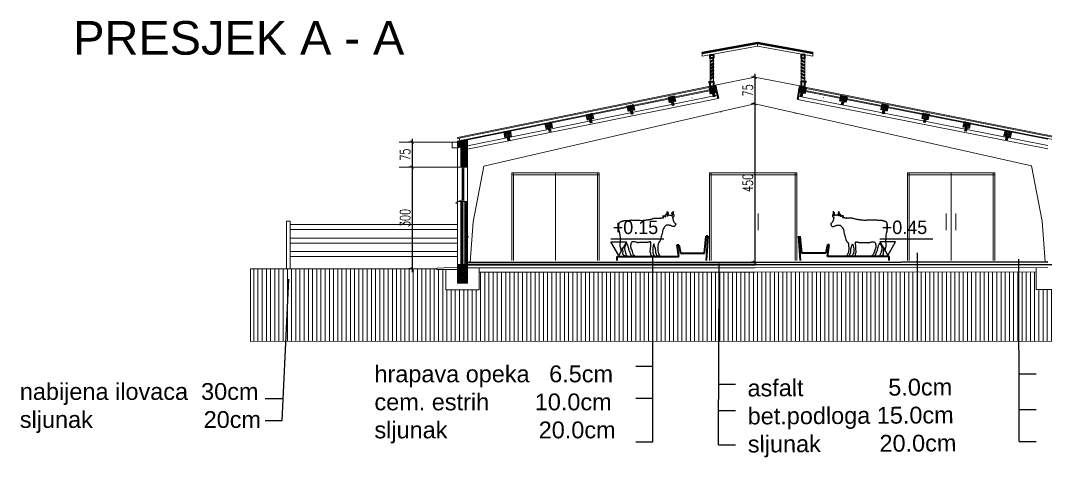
# Model space of a CAD drawing. Header units: millimetres. Extents: x 73 to 57768, y -40361 to 10065.
# Drawn here: x 30696 to 33748, y 6147 to 7446 of the extents above; entities that cross this region are included whole.
import ezdxf

# ---------------------------------------------------------------- set-up
doc = ezdxf.new("R2010")
doc.units = ezdxf.units.MM
for name, color, linetype, lineweight in [('kote', 124, 'Continuous', 5), ('kote i srafura', 9, 'Continuous', 5), ('Layer1', 7, 'Continuous', 5), ('Layer2', 1, 'Continuous', 5), ('Layer3', 3, 'Continuous', 5), ('Layer4', 2, 'Continuous', 5)]:
    doc.layers.add(name, color=color, linetype=linetype, lineweight=lineweight)
doc.layers.add('pogled', color=7, linetype='Continuous', lineweight=5, true_color=0x8db1c3)
doc.layers.add('presjek', color=7, linetype='Continuous', lineweight=40, true_color=0xe37da2)
doc.layers.add('TEXT', color=7, linetype='Continuous')
doc.styles.add('1-100', font='simplex.shx', dxfattribs={"width": 0.7, "height": 30})
doc.dimstyles.new('1-100', dxfattribs={"dimtxt": 30, "dimasz": 10, "dimexe": 10, "dimexo": 0, "dimgap": 6, "dimtad": 1, "dimdec": 0, "dimtxsty": '1-100', "dimblk": 'ARCHTICK', "dimcen": 10, "dimdle": 10, "dimadec": 8, "dimazin": 0, "dimtfac": 1, "dimtdec": 0, "dimtix": 1, "dimtmove": 2, "dimatfit": 3, "dimfxl": 1, "dimtolj": 1, "dimtzin": 0, "dimarcsym": 0})
pattern_1 = [(45, (18262.5038, 5031.094), (-2.6516504, 2.6516504), []), (135, (18262.5038, 5031.094), (-2.6516504, -2.6516504), [])]

# ---------------------------------------------------------------- blocks, each defined once
blk = doc.blocks.new('_ArchTick')
at = {"layer": 'kote', "color": 0, "const_width": 0.15}
blk.add_lwpolyline([(-0.5, -0.5), (0.5, 0.5)], dxfattribs=at)
blk = doc.blocks.new('*D215')
at = {"layer": 'Defpoints', "color": 0}
for p in [(32882.4, 7277.9), (32882.4, 7199), (32882.4, 7199)]:
    blk.add_point(p, dxfattribs=at)
at = {"layer": 'kote i srafura', "color": 0, "lineweight": -2}
for p, q in [((32882.4, 7277.9), (32872.4, 7277.9)), ((32882.4, 7287.9), (32882.4, 7189)), ((32882.4, 7199), (32872.4, 7199))]:
    blk.add_line(p, q, dxfattribs=at)
at = {"layer": 'kote i srafura', "color": 0, "lineweight": -2, "xscale": 10, "yscale": 10, "zscale": 10}
for p, rotation in [((32882.4, 7277.9), 90), ((32882.4, 7199), 270)]:
    blk.add_blockref('_ArchTick', p, dxfattribs=dict(at, rotation=rotation))
at = {"layer": 'kote i srafura', "color": 0, "insert": (32861.4, 7238.4), "char_height": 30, "attachment_point": 5, "rotation": 90, "style": '1-100'}
blk.add_mtext('\\A1;75', dxfattribs=at)
blk = doc.blocks.new('*D216')
at = {"layer": 'Defpoints', "color": 0}
for p in [(31862.1, 7010.4), (31862.1, 6708.1), (31862.1, 6708.1)]:
    blk.add_point(p, dxfattribs=at)
at = {"layer": 'kote i srafura', "color": 0, "lineweight": -2}
for p, q in [((31862.1, 7020.4), (31862.1, 6698.1)), ((31862.1, 7010.4), (31852.1, 7010.4)), ((31862.1, 6708.1), (31852.1, 6708.1))]:
    blk.add_line(p, q, dxfattribs=at)
at = {"layer": 'kote i srafura', "color": 0, "lineweight": -2, "xscale": 10, "yscale": 10, "zscale": 10}
for p, rotation in [((31862.1, 7010.4), 90), ((31862.1, 6708.1), 270)]:
    blk.add_blockref('_ArchTick', p, dxfattribs=dict(at, rotation=rotation))
at = {"layer": 'kote i srafura', "color": 0, "insert": (31841.1, 6859.3), "char_height": 30, "attachment_point": 5, "rotation": 90, "style": '1-100'}
blk.add_mtext('\\A1;300', dxfattribs=at)
blk = doc.blocks.new('*D217')
at = {"layer": 'Defpoints', "color": 0}
for p in [(31862.1, 7084.7), (31862.1, 7010.4), (31862.1, 7010.4)]:
    blk.add_point(p, dxfattribs=at)
at = {"layer": 'kote i srafura', "color": 0, "lineweight": -2}
for p, q in [((31862.1, 7084.7), (31852.1, 7084.7)), ((31862.1, 7094.7), (31862.1, 7000.4)), ((31862.1, 7010.4), (31852.1, 7010.4))]:
    blk.add_line(p, q, dxfattribs=at)
at = {"layer": 'kote i srafura', "color": 0, "lineweight": -2, "xscale": 10, "yscale": 10, "zscale": 10}
for p, rotation in [((31862.1, 7084.7), 90), ((31862.1, 7010.4), 270)]:
    blk.add_blockref('_ArchTick', p, dxfattribs=dict(at, rotation=rotation))
at = {"layer": 'kote i srafura', "color": 0, "insert": (31841.1, 7047.5), "char_height": 30, "attachment_point": 5, "rotation": 90, "style": '1-100'}
blk.add_mtext('\\A1;75', dxfattribs=at)
blk = doc.blocks.new('*D218')
at = {"layer": 'Defpoints', "color": 0}
for p in [(32882.4, 7199), (32882.4, 6727.9), (32882.4, 6727.9)]:
    blk.add_point(p, dxfattribs=at)
at = {"layer": 'kote i srafura', "color": 0, "lineweight": -2}
for p, q in [((32882.4, 7209), (32882.4, 6717.9)), ((32882.4, 7199), (32872.4, 7199)), ((32882.4, 6727.9), (32872.4, 6727.9))]:
    blk.add_line(p, q, dxfattribs=at)
at = {"layer": 'kote i srafura', "color": 0, "lineweight": -2, "xscale": 10, "yscale": 10, "zscale": 10}
for p, rotation in [((32882.4, 7199), 90), ((32882.4, 6727.9), 270)]:
    blk.add_blockref('_ArchTick', p, dxfattribs=dict(at, rotation=rotation))
at = {"layer": 'kote i srafura', "color": 0, "insert": (32861.4, 6963.4), "char_height": 30, "attachment_point": 5, "rotation": 90, "style": '1-100'}
blk.add_mtext('\\A1;450', dxfattribs=at)

msp = doc.modelspace()

# ---------------------------------------------------------------- hatches: boundary and pattern name
at = {"layer": 'Layer2', "linetype": 'Continuous'}
h = msp.add_hatch(dxfattribs=at)
h.set_pattern_fill('ANSI37', color=256, scale=30, style=0)
h.set_pattern_definition(pattern_1)
h.paths.add_polyline_path([(32521.061, 7196.849), (32501.498, 7192.691), (32505.136, 7175.573), (32524.699, 7179.731)])
h.paths.add_polyline_path([(32517.852, 7178.276), (32511.983, 7177.029), (32514.062, 7167.247), (32519.931, 7168.495)])
h.paths.add_polyline_path([(32643.329, 7222.838), (32623.766, 7218.68), (32627.405, 7201.562), (32646.968, 7205.72)])
h.paths.add_polyline_path([(32640.121, 7204.265), (32634.252, 7203.017), (32636.331, 7193.236), (32642.2, 7194.483)])
h.paths.add_polyline_path([(32765.598, 7248.827), (32746.035, 7244.669), (32749.673, 7227.551), (32769.236, 7231.709)])
h.paths.add_polyline_path([(32762.389, 7230.254), (32756.52, 7229.006), (32758.599, 7219.225), (32764.468, 7220.472)])
h = msp.add_hatch(dxfattribs=at)
h.set_pattern_fill('ANSI37', color=256, scale=30, style=0)
h.set_pattern_definition([(135, (47519.24, 5032.3283), (2.6516504, 2.6516504), []), (45, (47519.24, 5032.3283), (2.6516504, -2.6516504), [])])
h.paths.add_polyline_path([(33257.045, 7180.966), (33276.608, 7176.807), (33280.246, 7193.925), (33260.683, 7198.083)])
h.paths.add_polyline_path([(33269.761, 7178.263), (33263.892, 7179.51), (33261.813, 7169.729), (33267.681, 7168.481)])
h.paths.add_polyline_path([(33157.978, 7219.914), (33138.415, 7224.072), (33134.776, 7206.955), (33154.339, 7202.796)])
h.paths.add_polyline_path([(33147.492, 7204.252), (33141.623, 7205.499), (33139.544, 7195.718), (33145.413, 7194.47)])
h.paths.add_polyline_path([(33016.146, 7250.061), (33012.508, 7232.944), (33032.071, 7228.785), (33035.709, 7245.903)])
h.paths.add_polyline_path([(33017.276, 7221.707), (33023.145, 7220.459), (33025.224, 7230.241), (33019.355, 7231.488)])
h = msp.add_hatch(dxfattribs=at)
h.set_pattern_fill('ANSI37', color=256, scale=30, angle=45, style=0)
h.set_pattern_definition([(90, (22706.281, 4995.0196), (-3.75, 2e-15), []), (180, (22706.281, 4995.0196), (-2e-15, -3.75), [])])
h.paths.add_polyline_path([(32134.692, 7114.724), (32138.331, 7097.606), (32157.894, 7101.764), (32154.255, 7118.882)])
h.paths.add_polyline_path([(32151.047, 7100.309), (32145.178, 7099.062), (32147.257, 7089.28), (32153.126, 7090.528)])
h.paths.add_polyline_path([(32276.524, 7144.871), (32256.961, 7140.713), (32260.599, 7123.595), (32280.162, 7127.753)])
h.paths.add_polyline_path([(32273.315, 7126.298), (32267.446, 7125.051), (32269.525, 7115.269), (32275.394, 7116.517)])
h.paths.add_polyline_path([(32382.868, 7149.584), (32402.431, 7153.742), (32398.792, 7170.86), (32379.229, 7166.702)])
h.paths.add_polyline_path([(32395.584, 7152.287), (32389.715, 7151.04), (32391.794, 7141.258), (32397.663, 7142.506)])
h = msp.add_hatch(dxfattribs=at)
h.set_pattern_fill('ANSI37', color=256, scale=30, angle=45, style=0)
h.set_pattern_definition([(90, (43075.463, 4996.254), (3.75, -3e-16), []), (360, (43075.463, 4996.254), (-3e-16, -3.75), [])])
h.paths.add_polyline_path([(33627.488, 7120.116), (33623.85, 7102.999), (33643.413, 7098.841), (33647.051, 7115.958)])
h.paths.add_polyline_path([(33628.618, 7091.762), (33634.487, 7090.514), (33636.566, 7100.296), (33630.697, 7101.543)])
h.paths.add_polyline_path([(33501.582, 7128.988), (33521.145, 7124.83), (33524.783, 7141.947), (33505.22, 7146.105)])
h.paths.add_polyline_path([(33506.349, 7117.751), (33512.218, 7116.503), (33514.297, 7126.285), (33508.429, 7127.532)])
h.paths.add_polyline_path([(33402.515, 7167.936), (33382.952, 7172.094), (33379.313, 7154.977), (33398.876, 7150.819)])
h.paths.add_polyline_path([(33384.081, 7143.74), (33389.95, 7142.492), (33392.029, 7152.274), (33386.16, 7153.521)])
h = msp.add_hatch(dxfattribs=at)
h.set_pattern_fill('ANSI37', color=256, scale=30, style=0)
h.set_pattern_definition(pattern_1)
h.paths.add_polyline_path([(32026.866, 7094.36), (31996.866, 7087.984), (31996.866, 7067.537), (32006.866, 7069.663), (32006.866, 7010.4), (32012.866, 7010.4), (32012.866, 7069.663), (32018.866, 7069.663), (32018.866, 7010.4), (32026.866, 7010.4)])
h = msp.add_hatch(dxfattribs=at)
h.set_pattern_fill('HONEY', color=256, scale=12, style=0)
h.set_pattern_definition([(360, (22706.2808, 4995.0196), (2.25, 1.2990381), [1.5, -3]), (120, (22706.2808, 4995.0196), (-2.25, 1.2990381), [1.5, -3]), (60, (22706.2808, 4995.0196), (5e-09, 2.5980762), [-3, 1.5])])
h.paths.add_polyline_path([(32018.866, 7069.663), (32012.866, 7069.663), (32012.866, 7010.4), (32018.866, 7010.4)])
h = msp.add_hatch(dxfattribs=at)
h.set_pattern_fill('ANSI37', color=256, scale=30, style=0)
h.set_pattern_definition(pattern_1)
h.paths.add_polyline_path([(32006.866, 6720.915), (32012.866, 6720.915), (32012.866, 6907.915), (32006.866, 6907.915)])
h.paths.add_polyline_path([(32026.866, 6907.915), (32018.866, 6907.915), (32018.866, 6720.915), (32026.866, 6720.915)])
h = msp.add_hatch(dxfattribs=at)
h.set_pattern_fill('HONEY', color=256, scale=12, style=0)
h.set_pattern_definition([(360, (18262.5038, 5031.094), (2.25, 1.2990381), [1.5, -3]), (120, (18262.5038, 5031.094), (-2.25, 1.29903811), [1.5, -3]), (60, (18262.5038, 5031.094), (5e-09, 2.59807621), [-3, 1.5])])
h.paths.add_polyline_path([(32018.866, 6907.915), (32012.866, 6907.915), (32012.866, 6720.915), (32018.866, 6720.915)])
h = msp.add_hatch(dxfattribs=at)
h.set_pattern_fill('ANSI37', color=256, scale=30, style=0)
h.set_pattern_definition(pattern_1)
h.paths.add_polyline_path([(31996.866, 6664.915), (32026.866, 6664.915), (32026.866, 6718.915), (31996.866, 6718.915)])
h = msp.add_hatch(dxfattribs=at)
h.set_pattern_fill('ANSI31', color=256, scale=100, angle=45, style=0)
h.set_pattern_definition([(90, (18302.891, 5031.094), (-12.5, 6e-15), [])])
h.paths.add_polyline_path([(32882.439, 6697.915), (32061.866, 6697.915), (32061.866, 6644.915), (31961.866, 6644.915), (31961.866, 6706.147), (31935.433, 6706.147), (31935.433, 6708.123), (31380.872, 6708.123), (31380.872, 6491.227), (34344.015, 6492.462), (34344.015, 6709.357), (33846.311, 6709.357), (33846.311, 6707.381), (33819.878, 6707.381), (33819.878, 6646.149), (33719.878, 6646.149), (33719.878, 6699.149)])

# ---------------------------------------------------------------- linework, layer by layer
at = {"color": 7}
for points in [[(32512.397, 6778.337), (32512.308, 6776.198), (32512.397, 6773.881), (32512.753, 6771.385), (32513.377, 6768.712), (32514.357, 6765.949), (32515.783, 6763.097), (32519.291, 6751.908), (32521.875, 6748.967), (32522.499, 6748.432), (32523.123, 6747.897), (32523.747, 6747.273), (32524.371, 6746.739), (32523.747, 6746.204), (32523.212, 6745.758), (32522.766, 6745.402), (32522.588, 6745.313), (32521.875, 6745.313), (32520.984, 6745.313), (32520.004, 6745.313), (32519.023, 6745.313), (32518.043, 6745.313), (32517.062, 6745.313), (32516.26, 6745.313), (32515.547, 6745.313), (32514.834, 6746.204), (32514.567, 6746.739), (32514.389, 6747.273), (32514.299, 6747.897), (32514.121, 6748.343), (32513.765, 6748.967), (32513.319, 6749.68), (32512.695, 6750.482), (32511.982, 6751.284), (32510.783, 6757.423), (32509.981, 6758.225), (32509.179, 6758.938), (32507.762, 6763.721), (32507.227, 6765.86), (32506.693, 6768.177), (32506.158, 6770.672), (32505.445, 6773.079), (32504.732, 6775.396), (32504.019, 6777.535), (32503.217, 6779.318), (32502.682, 6780.209), (32502.058, 6781.279), (32501.434, 6782.794), (32500.81, 6785.111), (32499.295, 6782.794), (32497.958, 6780.387), (32496.8, 6777.892), (32495.819, 6775.485), (32495.017, 6773.079), (32494.571, 6770.851), (32494.393, 6768.623), (32494.482, 6766.662), (32494.928, 6764.166), (32496.345, 6758.938), (32496.88, 6756.799), (32497.414, 6754.838), (32498.038, 6753.145), (32498.662, 6751.541), (32499.286, 6750.115), (32499.91, 6748.867), (32500.534, 6747.886), (32501.158, 6747.084), (32501.692, 6746.282), (32502.316, 6745.569), (32501.425, 6745.569), (32500.266, 6745.658), (32498.93, 6745.836), (32497.593, 6745.926), (32496.256, 6746.015), (32494.919, 6746.193), (32493.76, 6746.282), (32492.869, 6746.282), (32492.691, 6746.906), (32492.512, 6747.441), (32492.156, 6748.065), (32491.799, 6748.688), (32491.354, 6749.312), (32490.908, 6749.847), (32490.284, 6750.382), (32489.571, 6750.828), (32489.66, 6754.749), (32489.749, 6759.562), (32488.689, 6767.018), (32488.065, 6769.959), (32487.619, 6768.979), (32487.263, 6768.088), (32486.817, 6767.197), (32486.372, 6766.394), (32485.926, 6765.414), (32485.302, 6764.434), (32484.589, 6763.275), (32484.758, 6759.027), (32484.144, 6763.008), (32484.054, 6764.701), (32483.698, 6766.929), (32483.074, 6769.336), (32482.361, 6771.831), (32481.737, 6774.238), (32481.291, 6776.198), (32481.113, 6777.535), (32481.47, 6780.833), (32481.915, 6785.735), (32482.272, 6790.548), (32482.361, 6793.667), (32482.272, 6796.43), (32482.005, 6801.065), (32481.47, 6807.125), (32480.578, 6814.344), (32478.538, 6820.683), (32477.736, 6826.832), (32477.379, 6832.002), (32477.379, 6836.28), (32477.736, 6839.756), (32478.449, 6842.519), (32479.429, 6844.747), (32480.766, 6846.44), (32481.301, 6846.886), (32481.925, 6847.331), (32482.638, 6847.777), (32483.44, 6848.223), (32484.331, 6848.668), (32485.311, 6849.025), (32486.292, 6849.381), (32487.361, 6849.738), (32488.52, 6850.094), (32489.589, 6850.362), (32490.748, 6850.629), (32491.907, 6850.896), (32493.065, 6851.164), (32494.224, 6851.342), (32495.383, 6851.52), (32496.541, 6851.699), (32498.948, 6851.52), (32501.265, 6851.52), (32503.315, 6851.609), (32505.365, 6851.699), (32507.237, 6851.877), (32509.108, 6852.144), (32510.802, 6852.412), (32512.495, 6852.768), (32514.01, 6853.035), (32515.525, 6853.303), (32517.677, 6852.209), (32519.192, 6852.387), (32520.618, 6852.477), (32522.044, 6852.387), (32523.47, 6852.298), (32524.228, 6852.165), (32524.228, 6852.165), (32524.228, 6852.165), (32524.228, 6852.165), (32524.228, 6852.165), (32524.228, 6852.165), (32529.043, 6852.566), (32529.043, 6852.566), (32536.759, 6852.126), (32536.759, 6852.126), (32536.759, 6852.126), (32536.759, 6852.126), (32536.759, 6852.126), (32536.759, 6852.126), (32536.759, 6852.126), (32539.543, 6852.233), (32542.584, 6851.699), (32545.347, 6851.788), (32548.199, 6852.055), (32550.962, 6852.233), (32553.725, 6852.501), (32556.488, 6852.768), (32559.162, 6853.125), (32561.835, 6853.481), (32564.42, 6853.927), (32567.005, 6854.372), (32569.5, 6854.818), (32571.907, 6855.353), (32574.224, 6855.977), (32576.363, 6856.511), (32578.502, 6857.135), (32580.463, 6857.848), (32582.335, 6858.561), (32583.582, 6858.74), (32584.919, 6858.829), (32586.434, 6858.829), (32588.128, 6858.918), (32589.821, 6858.918), (32591.693, 6858.918), (32593.654, 6858.829), (32595.614, 6858.829), (32596.862, 6858.829), (32598.021, 6858.829), (32599.269, 6858.829), (32600.516, 6858.918), (32601.764, 6859.007), (32600.098, 6858.611), (32601.257, 6858.7), (32602.504, 6858.789), (32603.663, 6858.967), (32604.911, 6859.146), (32606.069, 6859.235), (32607.139, 6859.502), (32608.298, 6859.68), (32609.367, 6859.859), (32610.437, 6860.037), (32611.417, 6860.304), (32610.882, 6861.017), (32610.347, 6861.641), (32609.991, 6862.354), (32609.545, 6863.067), (32609.189, 6863.691), (32608.832, 6864.315), (32608.565, 6864.85), (32608.298, 6865.295), (32609.1, 6865.295), (32609.902, 6865.206), (32610.704, 6865.206), (32611.417, 6865.117), (32612.13, 6864.939), (32612.754, 6864.85), (32613.378, 6864.671), (32614.002, 6864.493), (32614.358, 6864.315), (32614.715, 6864.048), (32615.16, 6863.869), (32615.517, 6863.691), (32615.962, 6863.424), (32616.319, 6863.245), (32616.675, 6862.978), (32616.943, 6862.711), (32616.23, 6863.602), (32615.695, 6864.582), (32615.428, 6865.563), (32615.517, 6866.632), (32616.052, 6867.702), (32616.765, 6868.682), (32617.567, 6869.484), (32618.369, 6870.197), (32619.171, 6870.91), (32619.973, 6871.623), (32620.508, 6872.426), (32620.954, 6873.317), (32621.488, 6874.921), (32621.756, 6876.169), (32621.667, 6877.238), (32621.399, 6878.308), (32622.38, 6877.773), (32623.182, 6876.882), (32623.716, 6875.723), (32624.073, 6874.386), (32624.162, 6872.96), (32623.984, 6871.623), (32623.538, 6870.554), (32622.825, 6869.663), (32621.934, 6868.95), (32621.221, 6868.237), (32620.597, 6867.524), (32620.241, 6866.9), (32620.151, 6866.276), (32620.33, 6865.919), (32620.864, 6865.652), (32621.756, 6865.652), (32622.825, 6865.919), (32623.716, 6866.276), (32624.519, 6866.632), (32625.321, 6866.989), (32626.034, 6867.256), (32626.836, 6867.345), (32627.638, 6867.167), (32628.618, 6866.632), (32629.331, 6866.989), (32630.044, 6867.345), (32630.847, 6867.524), (32631.56, 6867.524), (32632.273, 6867.434), (32632.986, 6867.167), (32633.52, 6866.632), (32633.966, 6866.008), (32634.946, 6865.83), (32635.749, 6865.919), (32636.283, 6866.276), (32636.64, 6866.9), (32636.729, 6867.613), (32636.64, 6868.504), (32636.372, 6869.395), (32635.838, 6870.376), (32635.481, 6871.445), (32635.481, 6872.693), (32635.838, 6873.941), (32636.462, 6875.278), (32637.264, 6876.347), (32638.244, 6877.238), (32639.314, 6877.773), (32640.383, 6877.951), (32639.67, 6876.971), (32639.314, 6876.08), (32639.046, 6874.832), (32638.868, 6873.049), (32638.957, 6872.069), (32639.224, 6871.089), (32639.67, 6870.197), (32640.205, 6869.217), (32640.651, 6868.237), (32641.096, 6867.256), (32641.453, 6866.098), (32641.542, 6864.85), (32641.364, 6864.048), (32641.096, 6863.424), (32640.561, 6862.8), (32639.937, 6862.265), (32639.135, 6861.909), (32638.333, 6861.552), (32637.531, 6861.285), (32636.64, 6861.196), (32636.996, 6860.393), (32637.353, 6859.502), (32637.798, 6858.611), (32638.155, 6857.541), (32638.333, 6856.115), (32638.779, 6854.244), (32639.403, 6852.105), (32640.205, 6849.876), (32641.185, 6847.648), (32642.255, 6845.777), (32643.503, 6844.262), (32644.839, 6843.37), (32645.909, 6842.835), (32646.533, 6842.122), (32646.711, 6841.499), (32646.622, 6840.786), (32646.355, 6840.073), (32645.998, 6839.36), (32645.642, 6838.825), (32645.374, 6838.379), (32645.196, 6837.755), (32644.839, 6836.864), (32644.305, 6835.794), (32643.413, 6834.814), (32642.077, 6834.101), (32640.383, 6833.655), (32638.155, 6833.923), (32635.303, 6834.903), (32633.699, 6835.616), (32632.005, 6836.329), (32630.223, 6836.953), (32628.351, 6837.577), (32626.569, 6837.934), (32624.608, 6838.201), (32622.736, 6838.201), (32620.864, 6837.844), (32618.993, 6837.221), (32617.21, 6836.24), (32615.428, 6834.903), (32613.734, 6833.032), (32612.041, 6830.714), (32610.526, 6827.862), (32609.011, 6824.475), (32607.674, 6820.376), (32607.397, 6817.068), (32606.238, 6813.146), (32605.169, 6809.492), (32604.189, 6806.016), (32603.208, 6802.897), (32602.526, 6799.036), (32602.526, 6799.036), (32601.666, 6795.054), (32601.553, 6794.633), (32600.31, 6791.658), (32598.981, 6789.74), (32598.981, 6789.74), (32598.981, 6789.74), (32597.566, 6786.893), (32596.407, 6786.27), (32595.16, 6786.002), (32594.179, 6780.744), (32593.466, 6775.485), (32593.11, 6770.494), (32593.11, 6765.681), (32593.466, 6761.225), (32594.09, 6757.125), (32595.249, 6753.471), (32596.675, 6750.441), (32597.21, 6749.549), (32597.833, 6748.302), (32598.457, 6747.143), (32598.992, 6746.43), (32598.19, 6746.341), (32597.21, 6746.163), (32596.229, 6745.984), (32595.249, 6745.717), (32594.357, 6745.36), (32593.466, 6745.182), (32592.753, 6745.004), (32592.308, 6744.915), (32591.951, 6745.45), (32591.416, 6746.341), (32590.882, 6747.41), (32590.347, 6748.658), (32589.812, 6749.906), (32589.366, 6751.154), (32589.01, 6752.134), (32588.921, 6752.758), (32588.742, 6753.738), (32588.297, 6754.808), (32587.762, 6755.788), (32587.316, 6756.59), (32587.138, 6757.482), (32587.227, 6758.819), (32587.227, 6760.334), (32587.316, 6761.849), (32587.227, 6763.008), (32586.871, 6764.968), (32586.425, 6767.642), (32585.712, 6770.583), (32584.91, 6773.703), (32584.019, 6776.822), (32582.949, 6779.585), (32581.88, 6781.813), (32580.008, 6776.198), (32578.849, 6771.564), (32578.315, 6767.553), (32578.226, 6757.948), (32578.671, 6755.185), (32579.473, 6752.779), (32580.543, 6750.729), (32581.88, 6748.858), (32582.504, 6747.877), (32582.771, 6747.075), (32582.682, 6746.451), (32582.504, 6746.005), (32582.058, 6745.649), (32581.612, 6745.471), (32581.256, 6745.292), (32580.899, 6745.203), (32580.186, 6745.203), (32579.295, 6745.292), (32578.404, 6745.471), (32577.513, 6745.649), (32576.621, 6745.738), (32575.819, 6745.916), (32575.106, 6746.005), (32574.66, 6746.005), (32574.215, 6746.718), (32573.68, 6747.61), (32573.234, 6748.679), (32572.789, 6750.016), (32572.611, 6750.907), (32572.521, 6751.799), (32572.521, 6752.601), (32572.611, 6753.314), (32572.7, 6754.027), (32572.521, 6754.651), (32572.254, 6755.096), (32571.808, 6755.542), (32571.363, 6755.898), (32571.006, 6756.255), (32570.828, 6756.701), (32570.828, 6757.146), (32571.541, 6767.999), (32572.343, 6775.04), (32572.789, 6782.615), (32572.611, 6788.498), (32571.452, 6788.23), (32570.382, 6787.963), (32569.313, 6787.696), (32568.243, 6787.428), (32567.085, 6787.25), (32566.015, 6787.072), (32565.035, 6786.893), (32563.965, 6786.715), (32562.896, 6786.626), (32561.915, 6786.448), (32560.846, 6786.359), (32559.865, 6786.27), (32558.885, 6786.18), (32557.905, 6786.091), (32556.924, 6786.091), (32555.944, 6786.002), (32554.429, 6785.913), (32552.914, 6785.913), (32551.488, 6785.824), (32550.062, 6785.824), (32548.636, 6785.824), (32547.299, 6785.824), (32545.962, 6785.824), (32544.714, 6785.824), (32543.555, 6785.913), (32542.308, 6785.913), (32541.238, 6785.913), (32540.169, 6785.824), (32539.099, 6785.824), (32538.119, 6785.824), (32537.227, 6785.735), (32536.336, 6785.646), (32535.445, 6785.646), (32534.375, 6785.646), (32533.217, 6785.824), (32531.969, 6786.091), (32530.632, 6786.359), (32529.117, 6786.804), (32527.602, 6787.25), (32525.32, 6788.141), (32525.32, 6788.141), (32525.32, 6788.141), (32525.32, 6788.141), (32525.32, 6788.141), (32525.32, 6788.141), (32525.32, 6788.141), (32525.32, 6788.141), (32525.32, 6788.141), (32525.32, 6788.141), (32525.32, 6788.141), (32525.32, 6788.141), (32525.32, 6788.141), (32525.32, 6788.141), (32525.32, 6788.141), (32525.32, 6788.141), (32525.32, 6788.141), (32523.627, 6788.052), (32522.111, 6788.141), (32520.685, 6788.23), (32519.438, 6788.319), (32518.279, 6788.409), (32517.299, 6788.409), (32516.496, 6788.141), (32515.873, 6787.696), (32514.981, 6786.537), (32514.357, 6785.289), (32513.734, 6784.041), (32513.377, 6782.883), (32513.021, 6781.635), (32512.842, 6780.476), (32512.575, 6779.318), (32512.397, 6778.337), (32512.397, 6778.337)], [(33242.482, 6778.337), (33242.571, 6776.198), (33242.482, 6773.881), (33242.126, 6771.385), (33241.502, 6768.712), (33240.521, 6765.949), (33239.095, 6763.097), (33235.588, 6751.908), (33233.004, 6748.967), (33232.38, 6748.432), (33231.756, 6747.897), (33231.132, 6747.273), (33230.508, 6746.739), (33231.132, 6746.204), (33231.667, 6745.758), (33232.112, 6745.402), (33232.291, 6745.313), (33233.004, 6745.313), (33233.895, 6745.313), (33234.875, 6745.313), (33235.856, 6745.313), (33236.836, 6745.313), (33237.816, 6745.313), (33238.619, 6745.313), (33239.332, 6745.313), (33240.045, 6746.204), (33240.312, 6746.739), (33240.49, 6747.273), (33240.579, 6747.897), (33240.758, 6748.343), (33241.114, 6748.967), (33241.56, 6749.68), (33242.184, 6750.482), (33242.897, 6751.284), (33244.095, 6757.423), (33244.898, 6758.225), (33245.7, 6758.938), (33247.117, 6763.721), (33247.651, 6765.86), (33248.186, 6768.177), (33248.721, 6770.672), (33249.434, 6773.079), (33250.147, 6775.396), (33250.86, 6777.535), (33251.662, 6779.318), (33252.197, 6780.209), (33252.821, 6781.279), (33253.445, 6782.794), (33254.068, 6785.111), (33255.584, 6782.794), (33256.921, 6780.387), (33258.079, 6777.892), (33259.06, 6775.485), (33259.862, 6773.079), (33260.307, 6770.851), (33260.486, 6768.623), (33260.396, 6766.662), (33259.951, 6764.166), (33258.534, 6758.938), (33257.999, 6756.799), (33257.464, 6754.838), (33256.84, 6753.145), (33256.217, 6751.541), (33255.593, 6750.115), (33254.969, 6748.867), (33254.345, 6747.886), (33253.721, 6747.084), (33253.186, 6746.282), (33252.562, 6745.569), (33253.454, 6745.569), (33254.612, 6745.658), (33255.949, 6745.836), (33257.286, 6745.926), (33258.623, 6746.015), (33259.96, 6746.193), (33261.119, 6746.282), (33262.01, 6746.282), (33262.188, 6746.906), (33262.366, 6747.441), (33262.723, 6748.065), (33263.079, 6748.688), (33263.525, 6749.312), (33263.971, 6749.847), (33264.594, 6750.382), (33265.307, 6750.828), (33265.218, 6754.749), (33265.129, 6759.562), (33266.19, 6767.018), (33266.814, 6769.959), (33267.259, 6768.979), (33267.616, 6768.088), (33268.061, 6767.197), (33268.507, 6766.394), (33268.953, 6765.414), (33269.577, 6764.434), (33270.29, 6763.275), (33270.12, 6759.027), (33270.735, 6763.008), (33270.824, 6764.701), (33271.181, 6766.929), (33271.805, 6769.336), (33272.518, 6771.831), (33273.142, 6774.238), (33273.587, 6776.198), (33273.765, 6777.535), (33273.409, 6780.833), (33272.963, 6785.735), (33272.607, 6790.548), (33272.518, 6793.667), (33272.607, 6796.43), (33272.874, 6801.065), (33273.409, 6807.125), (33274.3, 6814.344), (33276.341, 6820.683), (33277.143, 6826.832), (33277.5, 6832.002), (33277.5, 6836.28), (33277.143, 6839.756), (33276.43, 6842.519), (33275.45, 6844.747), (33274.113, 6846.44), (33273.578, 6846.886), (33272.954, 6847.331), (33272.241, 6847.777), (33271.439, 6848.223), (33270.548, 6848.668), (33269.567, 6849.025), (33268.587, 6849.381), (33267.517, 6849.738), (33266.359, 6850.094), (33265.289, 6850.362), (33264.131, 6850.629), (33262.972, 6850.896), (33261.813, 6851.164), (33260.655, 6851.342), (33259.496, 6851.52), (33258.337, 6851.699), (33255.931, 6851.52), (33253.614, 6851.52), (33251.564, 6851.609), (33249.514, 6851.699), (33247.642, 6851.877), (33245.77, 6852.144), (33244.077, 6852.412), (33242.384, 6852.768), (33240.869, 6853.035), (33239.353, 6853.303), (33237.202, 6852.209), (33235.686, 6852.387), (33234.26, 6852.477), (33232.834, 6852.387), (33231.408, 6852.298), (33230.651, 6852.165), (33230.651, 6852.165), (33230.651, 6852.165), (33230.651, 6852.165), (33230.651, 6852.165), (33230.651, 6852.165), (33225.836, 6852.566), (33225.836, 6852.566), (33218.12, 6852.126), (33218.12, 6852.126), (33218.12, 6852.126), (33218.12, 6852.126), (33218.12, 6852.126), (33218.12, 6852.126), (33218.12, 6852.126), (33215.336, 6852.233), (33212.295, 6851.699), (33209.532, 6851.788), (33206.68, 6852.055), (33203.917, 6852.233), (33201.154, 6852.501), (33198.391, 6852.768), (33195.717, 6853.125), (33193.043, 6853.481), (33190.459, 6853.927), (33187.874, 6854.372), (33185.378, 6854.818), (33182.972, 6855.353), (33180.655, 6855.977), (33178.516, 6856.511), (33176.377, 6857.135), (33174.416, 6857.848), (33172.544, 6858.561), (33171.296, 6858.74), (33169.959, 6858.829), (33168.444, 6858.829), (33166.751, 6858.918), (33165.057, 6858.918), (33163.186, 6858.918), (33161.225, 6858.829), (33159.264, 6858.829), (33158.016, 6858.829), (33156.858, 6858.829), (33155.61, 6858.829), (33154.362, 6858.918), (33153.115, 6859.007), (33154.781, 6858.611), (33153.622, 6858.7), (33152.374, 6858.789), (33151.216, 6858.967), (33149.968, 6859.146), (33148.809, 6859.235), (33147.74, 6859.502), (33146.581, 6859.68), (33145.512, 6859.859), (33144.442, 6860.037), (33143.462, 6860.304), (33143.996, 6861.017), (33144.531, 6861.641), (33144.888, 6862.354), (33145.333, 6863.067), (33145.69, 6863.691), (33146.046, 6864.315), (33146.314, 6864.85), (33146.581, 6865.295), (33145.779, 6865.295), (33144.977, 6865.206), (33144.175, 6865.206), (33143.462, 6865.117), (33142.749, 6864.939), (33142.125, 6864.85), (33141.501, 6864.671), (33140.877, 6864.493), (33140.521, 6864.315), (33140.164, 6864.048), (33139.718, 6863.869), (33139.362, 6863.691), (33138.916, 6863.424), (33138.56, 6863.245), (33138.203, 6862.978), (33137.936, 6862.711), (33138.649, 6863.602), (33139.184, 6864.582), (33139.451, 6865.563), (33139.362, 6866.632), (33138.827, 6867.702), (33138.114, 6868.682), (33137.312, 6869.484), (33136.51, 6870.197), (33135.708, 6870.91), (33134.906, 6871.623), (33134.371, 6872.426), (33133.925, 6873.317), (33133.39, 6874.921), (33133.123, 6876.169), (33133.212, 6877.238), (33133.48, 6878.308), (33132.499, 6877.773), (33131.697, 6876.882), (33131.162, 6875.723), (33130.806, 6874.386), (33130.717, 6872.96), (33130.895, 6871.623), (33131.341, 6870.554), (33132.054, 6869.663), (33132.945, 6868.95), (33133.658, 6868.237), (33134.282, 6867.524), (33134.638, 6866.9), (33134.727, 6866.276), (33134.549, 6865.919), (33134.014, 6865.652), (33133.123, 6865.652), (33132.054, 6865.919), (33131.162, 6866.276), (33130.36, 6866.632), (33129.558, 6866.989), (33128.845, 6867.256), (33128.043, 6867.345), (33127.241, 6867.167), (33126.26, 6866.632), (33125.547, 6866.989), (33124.834, 6867.345), (33124.032, 6867.524), (33123.319, 6867.524), (33122.606, 6867.434), (33121.893, 6867.167), (33121.358, 6866.632), (33120.913, 6866.008), (33119.932, 6865.83), (33119.13, 6865.919), (33118.595, 6866.276), (33118.239, 6866.9), (33118.15, 6867.613), (33118.239, 6868.504), (33118.506, 6869.395), (33119.041, 6870.376), (33119.398, 6871.445), (33119.398, 6872.693), (33119.041, 6873.941), (33118.417, 6875.278), (33117.615, 6876.347), (33116.635, 6877.238), (33115.565, 6877.773), (33114.496, 6877.951), (33115.209, 6876.971), (33115.565, 6876.08), (33115.832, 6874.832), (33116.011, 6873.049), (33115.922, 6872.069), (33115.654, 6871.089), (33115.209, 6870.197), (33114.674, 6869.217), (33114.228, 6868.237), (33113.783, 6867.256), (33113.426, 6866.098), (33113.337, 6864.85), (33113.515, 6864.048), (33113.783, 6863.424), (33114.317, 6862.8), (33114.941, 6862.265), (33115.743, 6861.909), (33116.545, 6861.552), (33117.348, 6861.285), (33118.239, 6861.196), (33117.882, 6860.393), (33117.526, 6859.502), (33117.08, 6858.611), (33116.724, 6857.541), (33116.545, 6856.115), (33116.1, 6854.244), (33115.476, 6852.105), (33114.674, 6849.876), (33113.693, 6847.648), (33112.624, 6845.777), (33111.376, 6844.262), (33110.039, 6843.37), (33108.97, 6842.835), (33108.346, 6842.122), (33108.168, 6841.499), (33108.257, 6840.786), (33108.524, 6840.073), (33108.881, 6839.36), (33109.237, 6838.825), (33109.505, 6838.379), (33109.683, 6837.755), (33110.039, 6836.864), (33110.574, 6835.794), (33111.465, 6834.814), (33112.802, 6834.101), (33114.496, 6833.655), (33116.724, 6833.923), (33119.576, 6834.903), (33121.18, 6835.616), (33122.873, 6836.329), (33124.656, 6836.953), (33126.528, 6837.577), (33128.31, 6837.934), (33130.271, 6838.201), (33132.143, 6838.201), (33134.014, 6837.844), (33135.886, 6837.221), (33137.668, 6836.24), (33139.451, 6834.903), (33141.144, 6833.032), (33142.838, 6830.714), (33144.353, 6827.862), (33145.868, 6824.475), (33147.205, 6820.376), (33147.482, 6817.068), (33148.64, 6813.146), (33149.71, 6809.492), (33150.69, 6806.016), (33151.671, 6802.897), (33152.353, 6799.036), (33152.353, 6799.036), (33153.213, 6795.054), (33153.326, 6794.633), (33154.569, 6791.658), (33155.898, 6789.74), (33155.898, 6789.74), (33155.898, 6789.74), (33157.313, 6786.893), (33158.471, 6786.27), (33159.719, 6786.002), (33160.7, 6780.744), (33161.413, 6775.485), (33161.769, 6770.494), (33161.769, 6765.681), (33161.413, 6761.225), (33160.789, 6757.125), (33159.63, 6753.471), (33158.204, 6750.441), (33157.669, 6749.549), (33157.045, 6748.302), (33156.421, 6747.143), (33155.887, 6746.43), (33156.689, 6746.341), (33157.669, 6746.163), (33158.65, 6745.984), (33159.63, 6745.717), (33160.521, 6745.36), (33161.413, 6745.182), (33162.126, 6745.004), (33162.571, 6744.915), (33162.928, 6745.45), (33163.462, 6746.341), (33163.997, 6747.41), (33164.532, 6748.658), (33165.067, 6749.906), (33165.512, 6751.154), (33165.869, 6752.134), (33165.958, 6752.758), (33166.136, 6753.738), (33166.582, 6754.808), (33167.117, 6755.788), (33167.562, 6756.59), (33167.741, 6757.482), (33167.651, 6758.819), (33167.651, 6760.334), (33167.562, 6761.849), (33167.651, 6763.008), (33168.008, 6764.968), (33168.454, 6767.642), (33169.167, 6770.583), (33169.969, 6773.703), (33170.86, 6776.822), (33171.929, 6779.585), (33172.999, 6781.813), (33174.871, 6776.198), (33176.029, 6771.564), (33176.564, 6767.553), (33176.653, 6757.948), (33176.208, 6755.185), (33175.405, 6752.779), (33174.336, 6750.729), (33172.999, 6748.858), (33172.375, 6747.877), (33172.108, 6747.075), (33172.197, 6746.451), (33172.375, 6746.005), (33172.821, 6745.649), (33173.266, 6745.471), (33173.623, 6745.292), (33173.979, 6745.203), (33174.692, 6745.203), (33175.584, 6745.292), (33176.475, 6745.471), (33177.366, 6745.649), (33178.257, 6745.738), (33179.06, 6745.916), (33179.773, 6746.005), (33180.218, 6746.005), (33180.664, 6746.718), (33181.199, 6747.61), (33181.644, 6748.679), (33182.09, 6750.016), (33182.268, 6750.907), (33182.357, 6751.799), (33182.357, 6752.601), (33182.268, 6753.314), (33182.179, 6754.027), (33182.357, 6754.651), (33182.625, 6755.096), (33183.07, 6755.542), (33183.516, 6755.898), (33183.872, 6756.255), (33184.051, 6756.701), (33184.051, 6757.146), (33183.338, 6767.999), (33182.536, 6775.04), (33182.09, 6782.615), (33182.268, 6788.498), (33183.427, 6788.23), (33184.496, 6787.963), (33185.566, 6787.696), (33186.635, 6787.428), (33187.794, 6787.25), (33188.863, 6787.072), (33189.844, 6786.893), (33190.913, 6786.715), (33191.983, 6786.626), (33192.963, 6786.448), (33194.033, 6786.359), (33195.013, 6786.27), (33195.994, 6786.18), (33196.974, 6786.091), (33197.954, 6786.091), (33198.935, 6786.002), (33200.45, 6785.913), (33201.965, 6785.913), (33203.391, 6785.824), (33204.817, 6785.824), (33206.243, 6785.824), (33207.58, 6785.824), (33208.917, 6785.824), (33210.165, 6785.824), (33211.323, 6785.913), (33212.571, 6785.913), (33213.641, 6785.913), (33214.71, 6785.824), (33215.78, 6785.824), (33216.76, 6785.824), (33217.651, 6785.735), (33218.543, 6785.646), (33219.434, 6785.646), (33220.503, 6785.646), (33221.662, 6785.824), (33222.91, 6786.091), (33224.247, 6786.359), (33225.762, 6786.804), (33227.277, 6787.25), (33229.559, 6788.141), (33229.559, 6788.141), (33229.559, 6788.141), (33229.559, 6788.141), (33229.559, 6788.141), (33229.559, 6788.141), (33229.559, 6788.141), (33229.559, 6788.141), (33229.559, 6788.141), (33229.559, 6788.141), (33229.559, 6788.141), (33229.559, 6788.141), (33229.559, 6788.141), (33229.559, 6788.141), (33229.559, 6788.141), (33229.559, 6788.141), (33229.559, 6788.141), (33231.252, 6788.052), (33232.767, 6788.141), (33234.193, 6788.23), (33235.441, 6788.319), (33236.6, 6788.409), (33237.58, 6788.409), (33238.382, 6788.141), (33239.006, 6787.696), (33239.897, 6786.537), (33240.521, 6785.289), (33241.145, 6784.041), (33241.502, 6782.883), (33241.858, 6781.635), (33242.036, 6780.476), (33242.304, 6779.318), (33242.482, 6778.337), (33242.482, 6778.337)]]:
    msp.add_lwpolyline(points, dxfattribs=at)
at = {"layer": 'Layer1', "linetype": 'Continuous'}
for p, q in [((32026.805, 6802.915), (32030.366, 6802.915)), ((31996.866, 6720.915), (32882.439, 6720.915)), ((31996.866, 6719.915), (32882.439, 6719.915)), ((31996.866, 6718.915), (32882.439, 6718.915)), ((32026.805, 6727.915), (32882.439, 6727.915)), ((32026.805, 6725.915), (32882.439, 6725.915)), ((33754.939, 6729.149), (32882.439, 6727.915)), ((33754.939, 6727.149), (32882.439, 6725.915)), ((33784.878, 6722.149), (32882.439, 6720.915)), ((33784.878, 6721.149), (32882.439, 6719.915)), ((33784.878, 6720.149), (32882.439, 6718.915)), ((32026.866, 6710.915), (32882.439, 6710.915)), ((32061.866, 6697.915), (32882.439, 6697.915)), ((33754.878, 6712.149), (32882.439, 6710.915)), ((33719.878, 6699.149), (32882.439, 6697.915)), ((31996.866, 6664.915), (32026.866, 6664.915))]:
    msp.add_line(p, q, dxfattribs=at)
at = {"layer": 'Layer2', "linetype": 'Continuous'}
for p, q in [((31996.866, 7098.207), (32764.521, 7253.936)), ((31996.866, 7095.14), (32765.155, 7250.997)), ((31996.866, 7087.984), (32766.634, 7244.141)), ((32026.866, 7091.805), (32767.154, 7241.73)), ((32749.673, 7227.551), (32746.035, 7244.669)), ((32769.236, 7231.709), (32765.598, 7248.827)), ((32769.236, 7231.709), (32765.598, 7248.827)), ((33012.508, 7232.944), (33016.146, 7250.061)), ((33012.508, 7232.944), (33016.146, 7250.061)), ((33784.878, 7089.218), (33013.122, 7241.797)), ((33754.878, 7093.039), (33013.124, 7239.308)), ((33784.878, 7096.374), (33015.424, 7248.498)), ((33784.878, 7099.442), (33015.891, 7251.473)), ((33032.071, 7228.785), (33035.709, 7245.903)), ((32026.866, 7073.914), (32770.851, 7224.588)), ((32026.866, 7063.69), (32772.963, 7214.792)), ((32627.405, 7201.562), (32623.766, 7218.68)), ((32636.331, 7193.236), (32634.252, 7203.017)), ((32636.331, 7193.236), (32634.252, 7203.017)), ((32642.2, 7194.483), (32640.121, 7204.265)), ((32642.2, 7194.483), (32640.121, 7204.265)), ((32646.968, 7205.72), (32643.329, 7222.838)), ((32646.968, 7205.72), (32643.329, 7222.838)), ((32695.729, 7215.939), (32695.385, 7216.012)), ((32758.599, 7219.225), (32756.52, 7229.006)), ((32758.599, 7219.225), (32756.52, 7229.006)), ((32764.468, 7220.472), (32762.389, 7230.254)), ((32764.468, 7220.472), (32762.389, 7230.254)), ((33754.878, 7064.925), (33009.673, 7211.874)), ((33754.878, 7075.148), (33011.23, 7221.79)), ((33017.276, 7221.707), (33019.355, 7231.488)), ((33017.276, 7221.707), (33019.355, 7231.488)), ((33023.145, 7220.459), (33025.224, 7230.241)), ((33023.145, 7220.459), (33025.224, 7230.241)), ((33086.015, 7217.174), (33086.359, 7217.246)), ((33134.776, 7206.955), (33138.415, 7224.072)), ((33134.776, 7206.955), (33138.415, 7224.072)), ((33139.544, 7195.718), (33141.623, 7205.499)), ((33139.544, 7195.718), (33141.623, 7205.499)), ((33145.413, 7194.47), (33147.492, 7204.252)), ((33145.413, 7194.47), (33147.492, 7204.252)), ((33154.339, 7202.796), (33157.978, 7219.914)), ((32505.136, 7175.573), (32501.498, 7192.691)), ((32514.062, 7167.247), (32511.983, 7177.029)), ((32514.062, 7167.247), (32511.983, 7177.029)), ((32519.931, 7168.495), (32517.852, 7178.276)), ((32519.931, 7168.495), (32517.852, 7178.276)), ((32524.699, 7179.731), (32521.061, 7196.849)), ((32524.699, 7179.731), (32521.061, 7196.849)), ((33257.045, 7180.966), (33260.683, 7198.083)), ((33257.045, 7180.966), (33260.683, 7198.083)), ((33261.813, 7169.729), (33263.892, 7179.51)), ((33261.813, 7169.729), (33263.892, 7179.51)), ((33267.681, 7168.481), (33269.761, 7178.263)), ((33267.681, 7168.481), (33269.761, 7178.263)), ((33276.608, 7176.807), (33280.246, 7193.925)), ((32280.162, 7127.753), (32276.524, 7144.871)), ((32382.868, 7149.584), (32379.229, 7166.702)), ((32391.794, 7141.258), (32389.715, 7151.04)), ((32397.663, 7142.506), (32395.584, 7152.287)), ((32402.431, 7153.742), (32398.792, 7170.86)), ((33379.313, 7154.977), (33382.952, 7172.094)), ((33384.081, 7143.74), (33386.16, 7153.521)), ((33389.95, 7142.492), (33392.029, 7152.274)), ((33398.876, 7150.819), (33402.515, 7167.936)), ((33501.582, 7128.988), (33505.22, 7146.105)), ((33521.145, 7124.83), (33524.783, 7141.947)), ((32138.331, 7097.606), (32134.692, 7114.724)), ((32157.894, 7101.764), (32154.255, 7118.882)), ((32260.599, 7123.595), (32256.961, 7140.713)), ((32269.525, 7115.269), (32267.446, 7125.051)), ((32275.394, 7116.517), (32273.315, 7126.298)), ((33506.349, 7117.751), (33508.429, 7127.532)), ((33512.218, 7116.503), (33514.297, 7126.285)), ((33623.85, 7102.999), (33627.488, 7120.116)), ((33643.413, 7098.841), (33647.051, 7115.958)), ((31980.866, 7067.537), (31980.866, 7083.537)), ((31980.866, 7083.537), (31980.866, 7078.727)), ((31996.866, 7095.14), (31996.866, 7098.207)), ((32003.752, 7089.287), (32002.264, 7096.288)), ((32147.257, 7089.28), (32145.178, 7099.062)), ((32153.126, 7090.528), (32151.047, 7100.309)), ((33628.618, 7091.762), (33630.697, 7101.543)), ((33634.487, 7090.514), (33636.566, 7100.296)), ((31996.866, 7067.537), (31980.866, 7067.537)), ((31996.866, 7067.537), (32006.866, 7069.663)), ((32012.866, 7069.663), (32018.866, 7069.663)), ((31935.433, 6708.123), (31380.872, 6708.123)), ((31380.872, 6708.123), (31380.872, 6491.227)), ((31935.433, 6710.099), (31996.866, 6712.915)), ((31935.433, 6706.147), (31935.433, 6710.099)), ((31996.731, 6706.147), (31935.433, 6706.147)), ((31961.866, 6644.915), (32061.866, 6644.915)), ((33819.878, 6646.149), (33719.878, 6646.149)), ((31380.872, 6491.227), (34344.015, 6492.462))]:
    msp.add_line(p, q, dxfattribs=at)
at = {"layer": 'Layer3', "linetype": 'Continuous'}
for p, q in [((31996.866, 6664.915), (31996.866, 7087.984)), ((32026.866, 6664.915), (32026.866, 7094.36)), ((32006.866, 7010.4), (32006.866, 7069.663)), ((32012.866, 7010.4), (32012.866, 7069.663)), ((32018.866, 7010.4), (32018.866, 7069.663)), ((32026.866, 7010.4), (31996.866, 7010.4)), ((32010.366, 6907.915), (32010.366, 7010.4)), ((32015.366, 7005.4), (32010.366, 7005.4)), ((32012.866, 6912.915), (32012.866, 7005.4)), ((32015.366, 6907.915), (32015.366, 7010.4)), ((32010.366, 6912.915), (31992.691, 6906.369)), ((31992.691, 6906.369), (31992.691, 6900.978)), ((32026.866, 6907.915), (31996.866, 6907.915)), ((32006.866, 6720.915), (32006.866, 6907.915)), ((32015.366, 6912.915), (32010.366, 6912.915)), ((32012.866, 6719.915), (32012.866, 6907.915)), ((32018.866, 6719.915), (32018.866, 6907.915)), ((32012.866, 6720.915), (32012.866, 6724.915)), ((31961.866, 6644.915), (31961.866, 6706.147)), ((32061.866, 6644.915), (32061.866, 6710.915)), ((33719.878, 6646.149), (33719.878, 6712.149))]:
    msp.add_line(p, q, dxfattribs=at)
at = {"layer": 'Layer4', "linetype": 'Continuous'}
for p, q in [((31996.866, 7084.659), (31823.55, 7084.659)), ((31996.866, 7010.4), (31823.55, 7010.4))]:
    msp.add_line(p, q, dxfattribs=at)
at = {"layer": 'pogled'}
for p, q in [((32890.019, 7377.059), (32725.019, 7347.418)), ((32890.019, 7369.923), (32725.019, 7340.282)), ((32890.019, 7377.059), (33055.019, 7347.418)), ((32890.019, 7369.923), (32890.019, 7377.059)), ((32890.019, 7369.923), (32890.019, 7377.059)), ((32890.019, 7369.923), (33055.019, 7340.282)), ((32725.019, 7340.282), (32725.019, 7347.418)), ((32749.34, 7264.758), (32749.34, 7344.651)), ((32759.34, 7249.758), (32759.34, 7346.448)), ((33020.699, 7249.758), (33020.699, 7346.448)), ((33030.699, 7247.449), (33030.699, 7344.651)), ((33055.019, 7340.282), (33055.019, 7347.418)), ((33055.019, 7340.282), (33055.019, 7347.418)), ((32418.437, 6992.915), (32158.437, 6992.915)), ((32158.437, 6992.915), (32158.437, 6732.915)), ((32163.437, 6732.915), (32163.437, 6992.915)), ((32288.437, 6992.915), (32288.437, 6732.915)), ((32288.437, 6992.915), (32288.437, 6732.915)), ((32413.437, 6732.915), (32413.437, 6992.915)), ((32418.437, 6732.915), (32418.437, 6992.915)), ((32747.439, 6992.915), (32747.439, 6732.915)), ((32747.439, 6992.915), (32877.439, 6992.915)), ((32752.439, 6732.915), (32752.439, 6992.915)), ((33007.439, 6992.915), (32877.439, 6992.915)), ((33002.439, 6732.915), (33002.439, 6992.915)), ((33007.439, 6992.915), (33007.439, 6732.915)), ((33336.442, 6992.915), (33596.442, 6992.915)), ((33336.442, 6732.915), (33336.442, 6992.915)), ((33341.442, 6732.915), (33341.442, 6992.915)), ((33466.442, 6992.915), (33466.442, 6732.915)), ((33466.442, 6992.915), (33466.442, 6732.915)), ((33591.442, 6732.915), (33591.442, 6992.915)), ((33596.442, 6992.915), (33596.442, 6732.915)), ((32418.437, 6987.915), (32158.437, 6987.915)), ((32747.439, 6987.915), (32877.439, 6987.915)), ((33007.439, 6987.915), (32877.439, 6987.915)), ((33336.442, 6987.915), (33466.442, 6987.915)), ((33596.442, 6987.915), (33466.442, 6987.915)), ((32892.138, 6822.915), (32892.138, 6872.915)), ((33451.743, 6822.915), (33451.743, 6872.915)), ((33481.14, 6822.915), (33481.14, 6872.915)), ((31488.228, 6849.358), (31498.228, 6849.358)), ((31488.228, 6709.358), (31488.228, 6849.358)), ((31498.228, 6849.358), (31498.228, 6709.358)), ((31498.228, 6839.358), (31996.866, 6839.358)), ((31498.228, 6824.358), (31996.866, 6824.358)), ((31498.228, 6799.358), (31996.866, 6799.358)), ((31498.228, 6784.358), (31996.866, 6784.358)), ((31498.228, 6759.358), (31996.866, 6759.358)), ((31498.228, 6744.358), (31996.866, 6744.358))]:
    msp.add_line(p, q, dxfattribs=at)
at = {"layer": 'pogled', "ltscale": 55}
for p, q in [((32871.41, 7373.716), (32871.057, 7375.684)), ((32876.331, 7374.6), (32875.978, 7376.568)), ((32903.707, 7374.6), (32904.061, 7376.568)), ((32908.629, 7373.716), (32908.982, 7375.684)), ((32732.67, 7348.792), (32732.316, 7350.76)), ((32737.591, 7349.676), (32737.237, 7351.644)), ((33042.448, 7349.676), (33042.802, 7351.644)), ((33047.369, 7348.792), (33047.723, 7350.76))]:
    msp.add_line(p, q, dxfattribs=at)
at = {"layer": 'pogled', "linetype": 'Continuous'}
for p, q in [((32075.196, 7012.812), (32781.399, 7175.681)), ((33706.56, 7013.979), (32882.439, 7198.984)), ((32043.866, 6847.915), (32075.196, 7012.812)), ((33737.878, 6849.149), (33706.56, 7013.979)), ((32034.533, 6727.915), (32043.866, 6847.915)), ((33747.212, 6729.138), (33737.878, 6849.149))]:
    msp.add_line(p, q, dxfattribs=at)
at = {"layer": 'pogled', "ltscale": 5}
for points in [[(32764.521, 7253.936), (32881.814, 7277.857)], [(33015.959, 7251.904), (32882.439, 7277.857)], [(32781.399, 7175.681), (32882.439, 7198.984)]]:
    msp.add_lwpolyline(points, dxfattribs=at)
at = {"layer": 'presjek'}
for p, q in [((32890.019, 7380.117), (32725.019, 7350.476)), ((32725.019, 7350.476), (32890.019, 7380.117)), ((32890.019, 7379.091), (32725.019, 7349.45)), ((32890.019, 7380.117), (33055.019, 7350.476)), ((33055.019, 7350.476), (32890.019, 7380.117)), ((32890.019, 7379.091), (32890.019, 7380.117)), ((32890.019, 7379.091), (33055.019, 7349.45)), ((32725.019, 7349.45), (32725.019, 7350.476)), ((33055.019, 7349.45), (33055.019, 7350.476)), ((33055.019, 7349.45), (33055.019, 7350.476)), ((32744.34, 7263.799), (32749.34, 7263.799)), ((32744.34, 7263.299), (32748.84, 7263.299)), ((32748.84, 7263.299), (32748.84, 7258.799)), ((32750.76, 7247.946), (32750.751, 7232.107)), ((32751.76, 7247.945), (32751.751, 7231.31)), ((33013.122, 7241.797), (33013.128, 7231.31)), ((33014.122, 7241.599), (33014.127, 7232.107)), ((33035.699, 7263.799), (33030.699, 7263.799)), ((33031.199, 7263.299), (33031.199, 7258.799)), ((32656.28, 6744.915), (32651.28, 6778.744)), ((32651.28, 6778.744), (32656.28, 6778.744)), ((32656.28, 6778.744), (32661.28, 6754.915)), ((32732.439, 6754.915), (32737.439, 6804.915)), ((32742.439, 6804.915), (32737.439, 6804.915)), ((32742.439, 6804.915), (32737.439, 6732.915)), ((33012.439, 6804.915), (33017.439, 6732.915)), ((33022.439, 6754.915), (33017.439, 6804.915)), ((33098.599, 6778.744), (33093.599, 6754.915)), ((33103.599, 6778.744), (33098.599, 6778.744)), ((33098.599, 6744.915), (33103.599, 6778.744)), ((32661.28, 6754.915), (32732.439, 6754.915)), ((33093.599, 6754.915), (33022.439, 6754.915)), ((32472.439, 6732.915), (32472.439, 6744.915)), ((32472.439, 6744.915), (32656.28, 6744.915)), ((33282.439, 6744.915), (33098.599, 6744.915)), ((33282.439, 6732.915), (33282.439, 6744.915))]:
    msp.add_line(p, q, dxfattribs=at)
for points in [[(32759.34, 7334.651), (32749.34, 7334.651), (32749.34, 7344.651), (32759.34, 7344.651)], [(32750.651, 7322.722), (32759.082, 7328.1), (32758.545, 7328.943), (32750.114, 7323.565)], [(33020.699, 7334.651), (33030.699, 7334.651), (33030.699, 7344.651), (33020.699, 7344.651)], [(33029.387, 7322.722), (33020.956, 7328.1), (33021.494, 7328.943), (33029.925, 7323.565)], [(32750.651, 7312.722), (32759.082, 7318.1), (32758.545, 7318.943), (32750.114, 7313.565)], [(32750.651, 7302.722), (32759.082, 7308.1), (32758.545, 7308.943), (32750.114, 7303.565)], [(32750.651, 7292.722), (32759.082, 7298.1), (32758.545, 7298.943), (32750.114, 7293.565)], [(33029.387, 7312.722), (33020.956, 7318.1), (33021.494, 7318.943), (33029.925, 7313.565)], [(33029.387, 7302.722), (33020.956, 7308.1), (33021.494, 7308.943), (33029.925, 7303.565)], [(33029.387, 7292.722), (33020.956, 7298.1), (33021.494, 7298.943), (33029.925, 7293.565)], [(32749.34, 7264.758), (32759.34, 7264.758), (32759.34, 7250.012), (32749.34, 7250.012)], [(32750.651, 7282.722), (32759.082, 7288.1), (32758.545, 7288.943), (32750.114, 7283.565)], [(32750.651, 7272.722), (32759.082, 7278.1), (32758.545, 7278.943), (32750.114, 7273.565)], [(33030.699, 7264.758), (33020.699, 7264.758), (33020.699, 7250.012), (33030.699, 7250.012)], [(33029.387, 7282.722), (33020.956, 7288.1), (33021.494, 7288.943), (33029.925, 7283.565)], [(33029.387, 7272.722), (33020.956, 7278.1), (33021.494, 7278.943), (33029.925, 7273.565)]]:
    msp.add_lwpolyline(points, close=True, dxfattribs=at)
at = {"layer": 'presjek', "ltscale": 5}
for points in [[(32764.47, 7254.171), (32772.963, 7214.792)], [(33015.959, 7251.904), (33009.673, 7211.874)], [(32781.399, 7175.681), (32781.596, 7174.766)], [(33003.386, 7171.833), (33003.095, 7169.979)]]:
    msp.add_lwpolyline(points, dxfattribs=at)
at = {"layer": 'TEXT'}
for p, q in [((32453.58, 6796.625, -108.856), (32611.011, 6796.625, -108.856)), ((33254.569, 6796.625, -108.856), (33411.999, 6796.625, -108.856)), ((33366.944, 6495.553), (33366.944, 6754.945)), ((32578.623, 6193.16), (32578.623, 6744.915)), ((32774.483, 6184.608), (32776.405, 6722.915)), ((33669.003, 6193.905), (33668.702, 6736.27)), ((31474.683, 6256.23), (31494.682, 6676.895)), ((32527.984, 6418.054), (32578.623, 6418.054)), ((33669.003, 6395.596), (33719.642, 6395.596)), ((32774.483, 6364.757), (32825.122, 6364.757)), ((31424.044, 6321.941), (31474.683, 6321.941)), ((32527.984, 6323.38), (32578.623, 6323.38)), ((33669.003, 6289.806), (33719.642, 6289.806)), ((32774.483, 6286.052), (32825.122, 6286.052)), ((31424.044, 6256.23), (31474.683, 6256.23)), ((32527.984, 6193.16), (32578.623, 6193.16)), ((32774.483, 6184.608), (32825.122, 6184.608)), ((33669.003, 6193.905), (33719.642, 6193.905))]:
    msp.add_line(p, q, dxfattribs=at)
at = {"layer": 'TEXT', "elevation": -108.856}
for points in [[(32476.945, 6747.915), (32453.58, 6788.384), (32500.31, 6788.384)], [(33277.934, 6747.915), (33301.298, 6788.384), (33254.569, 6788.384)]]:
    msp.add_lwpolyline(points, close=True, dxfattribs=at)

# ---------------------------------------------------------------- texts
at = {"layer": 'TEXT', "attachment_point": 1}
for s, insert, char_height, width in [('{\\fArial|b0|i0|c0|p34;PRESJEK A - A}', (30852.742, 7444.962), 100, 1742.132), ('+0.15', (32459.267, 6851.303, -108.856), 40, 150.628), ('+0.45', (33260.256, 6851.303, -108.856), 40, 150.628), ('{\\fArial|b0|i0|c0|p34;hrapava opeka   6.5cm\\Pcem. estrih       10.0cm\\Psljunak              20.0cm}', (31749.633, 6420.329), 50, 1327.666), ('{\\fArial|b0|i0|c0|p34;nabijena ilovaca  30cm\\Psljunak                 20cm}', (30693.788, 6367.944), 50, 1327.666)]:
    msp.add_mtext(s, dxfattribs=dict(at, insert=insert, char_height=char_height, width=width))
at = {"layer": 'TEXT', "insert": (32860.286, 6378.169), "char_height": 50, "width": 1327.666, "attachment_point": 1, "rotation": 0.331325}
msp.add_mtext('{\\fArial|b0|i0|c0|p34;asfalt             5.0cm\\Pbet.podloga 15.0cm\\Psljunak         20.0cm}', dxfattribs=at)

# ---------------------------------------------------------------- dimensions: what is measured, and where the dimension line sits
at = {"layer": 'kote i srafura'}
for base, p1, p2, text, picture, middle in [((32882.439, 7198.984), (32882.439, 7277.857), (32882.439, 7198.984), '75', '*D215', (32861.439, 7238.421)), ((32882.439, 6727.915), (32882.439, 7198.984), (32882.439, 6727.915), '450', '*D218', (32861.439, 6963.449)), ((31862.13, 7010.4), (31862.13, 7084.659), (31862.13, 7010.4), '75', '*D217', (31841.13, 7047.529)), ((31862.13, 6708.123), (31862.13, 7010.4), (31862.13, 6708.123), '300', '*D216', (31841.13, 6859.261))]:
    dim = msp.add_linear_dim(base=base, p1=p1, p2=p2, angle=90, text=text, dimstyle='1-100', dxfattribs=at)
    dim.commit()
    dim.dimension.update_dxf_attribs({"geometry": picture, "text_midpoint": middle})

doc.saveas('drawing.dxf')
